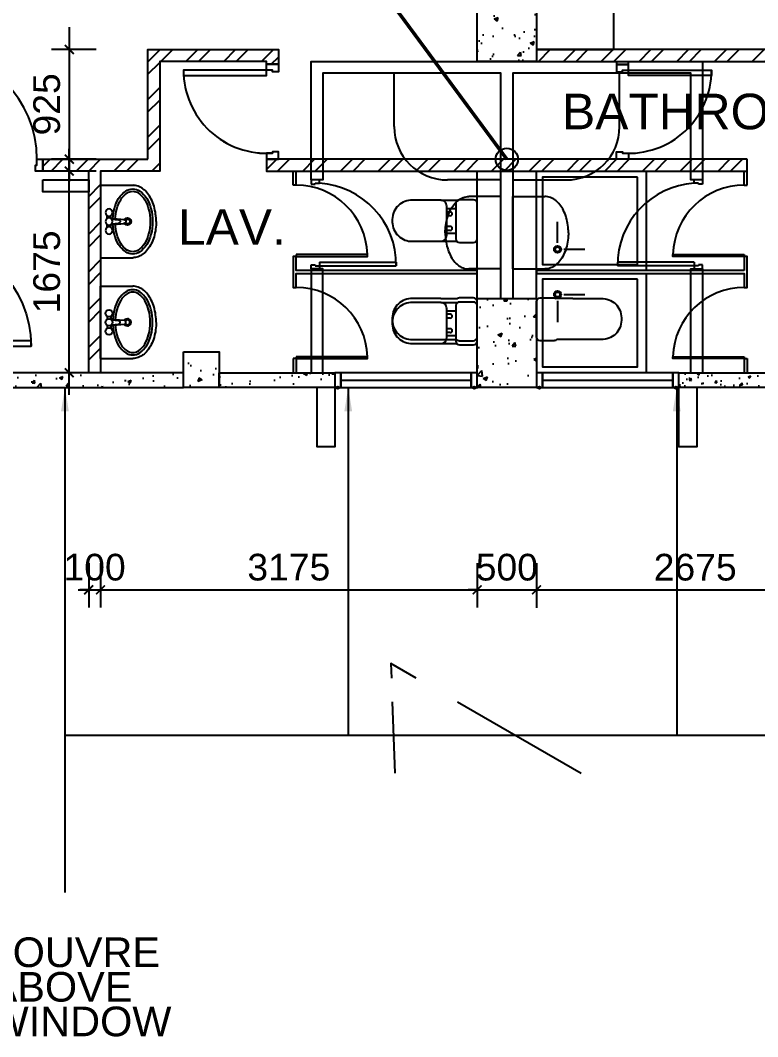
# Model space of a CAD drawing. Header units: millimetres. Extents: x 3291 to 72065, y 14527 to 43324.
# Drawn here: x 23900 to 30114, y 14527 to 23096 of the extents above; entities that cross this region are included whole.
import ezdxf

# ---------------------------------------------------------------- set-up
doc = ezdxf.new("R2010")
doc.units = ezdxf.units.MM
doc.header["$MEASUREMENT"] = 0
doc.layers.get('0').update_dxf_attribs({"color": 8})
doc.layers.get('Defpoints').update_dxf_attribs({"color": 8})
doc.layers.add('00-NONPLOT', color=8, linetype='Continuous', plot=False)
for name, color, linetype in [('ARC 08200_OS', 8, 'Continuous'), ('Architectural Features', 8, 'Continuous'), ('cloud', 8, 'Continuous'), ('Door', 8, 'Continuous'), ('DOOR2', 8, 'Continuous'), ('F.A.', 8, 'Continuous'), ('GBP Dim', 8, 'Continuous'), ('hatch', 8, 'Continuous'), ('LP-Sanitary', 8, 'Continuous'), ('SINK', 8, 'Continuous'), ('Text GBP 250', 8, 'Continuous'), ('WALL-NEW', 8, 'Continuous'), ('WALL-STRUCTURE', 8, 'Continuous'), ('WINDOW', 8, 'Continuous'), ('WINDOW-MULLION', 8, 'Continuous')]:
    doc.layers.add(name, color=color, linetype=linetype)
doc.styles.add('BH', font='arial.ttf')
doc.styles.add('ROMANS', font='ROMANS.shx', dxfattribs={"width": 0.65})
doc.dimstyles.new('1.100', dxfattribs={"dimtxt": 200, "dimasz": 100, "dimexe": 100, "dimexo": 100, "dimgap": 100, "dimtad": 3, "dimdec": 0, "dimrnd": 5, "dimdsep": 46, "dimtxsty": 'ROMANS', "dimblk1": 'OBLIQUE', "dimblk2": 'OBLIQUE', "dimsah": 1, "dimcen": -1, "dimclrd": 1, "dimclre": 1, "dimclrt": 1, "dimadec": 0, "dimazin": 0, "dimtfac": 1, "dimtdec": 0, "dimtix": 1, "dimtmove": 2, "dimatfit": 3, "dimfxl": 50, "dimtolj": 1, "dimarcsym": 0})
doc.dimstyles.new('200 GBP', dxfattribs={"dimscale": 1.5, "dimtxt": 150, "dimasz": 100, "dimexe": 125, "dimexo": 50, "dimgap": 50, "dimtad": 1, "dimdec": 0, "dimzin": 0, "dimdsep": 46, "dimtxsty": 'BH', "dimblk": 'ARCHTICK', "dimcen": 0.09, "dimdle": 125, "dimclrd": 9, "dimclre": 9, "dimclrt": 1, "dimadec": 0, "dimazin": 0, "dimtfac": 1, "dimtdec": 0, "dimtix": 1, "dimtmove": 2, "dimatfit": 3, "dimldrblk": 'ARCHTICK', "dimfxl": 1, "dimtolj": 1, "dimtzin": 0, "dimarcsym": 0})

# ---------------------------------------------------------------- blocks, each defined once
blk = doc.blocks.new('21321321')
at = {"layer": 'Door'}
for points in [[(32660.8, 23312.8), (32660.8, 23250.3), (32610.8, 23250.3), (32610.8, 23262.8), (32560.8, 23262.8), (32560.8, 23312.8), (32660.8, 23312.8)], [(32560.8, 22347.8), (31645.8, 22347.8), (31645.8, 22392.8), (32560.8, 22392.8), (32560.8, 22347.8)], [(32560.8, 22297.8), (32660.8, 22297.8), (32660.8, 22360.3), (32610.8, 22360.3), (32610.8, 22347.8), (32560.8, 22347.8), (32560.8, 22297.8)]]:
    blk.add_lwpolyline(points, dxfattribs=at)
blk.add_arc((32560.8, 22347.8), 915, 90.00002, 179.99769, dxfattribs=at)
blk = doc.blocks.new('_OBLIQUE')
at = {"color": 0, "linetype": 'ByBlock'}
blk.add_line((-0.5, -0.5), (0.5, 0.5), dxfattribs=at)
blk = doc.blocks.new('_ArchTick')
at = {"color": 0, "const_width": 0.2}
blk.add_lwpolyline([(0.5, 0.5), (-0.5, -0.5)], dxfattribs=at)
blk = doc.blocks.new('*D110')
at = {"layer": '00-NONPLOT', "color": 9, "lineweight": -2, "transparency": 16777216}
for p, q in [((28150, 23195), (28150, 23457.5)), ((32700.2, 23195), (32700.2, 23457.5)), ((27962.5, 23270), (32887.7, 23270))]:
    blk.add_line(p, q, dxfattribs=at)
at = {"layer": 'Defpoints', "color": 0, "transparency": 16777216}
for p in [(32700.2, 23270), (28150, 22750), (32700.2, 22750)]:
    blk.add_point(p, dxfattribs=at)
at = {"layer": '00-NONPLOT', "color": 9, "lineweight": -2, "transparency": 16777216, "xscale": 75, "yscale": 75, "zscale": 75, "rotation": 180}
blk.add_blockref('_ArchTick', (28150, 23270), dxfattribs=at)
at = {"layer": '00-NONPLOT', "color": 9, "lineweight": -2, "transparency": 16777216, "xscale": 75, "yscale": 75, "zscale": 75}
blk.add_blockref('_ArchTick', (32700.2, 23270), dxfattribs=at)
at = {"layer": '00-NONPLOT', "transparency": 16777216, "insert": (30425.1, 23459.9), "char_height": 225, "attachment_point": 5, "style": 'BH'}
blk.add_mtext('\\A1;4550', dxfattribs=at)
blk = doc.blocks.new('WINDOW MULLION2')
at = {"layer": '00-NONPLOT'}
blk.add_circle((25200.9, 19999.9), 10, dxfattribs=at)
at = {"layer": 'WINDOW-MULLION', "ltscale": 100}
blk.add_lwpolyline([(25225.9, 19999.9), (25225.9, 20124.9), (25175.9, 20124.9), (25175.9, 19999.9)], close=True, dxfattribs=at)
blk = doc.blocks.new('A$C5DB902B8')
at = {"layer": 'LP-Sanitary'}
for p, q in [((-1499.9, -1040.1), (-1228.7, -1040.1)), ((-1499.9, -1650.1), (-1499.9, -1040.1)), ((-1443.5, -1294.9), (-1443.5, -1319.1)), ((-1416.2, -1317.7), (-1302.2, -1328.1)), ((-1416.2, -1372.4), (-1302.2, -1362)), ((-1413.5, -1294.9), (-1413.5, -1319.1)), ((-1406.9, -1324.3), (-1347.7, -1329.7)), ((-1406.9, -1365.9), (-1347.7, -1360.5)), ((-1443.5, -1371.1), (-1443.5, -1395.3)), ((-1413.5, -1371.1), (-1413.5, -1395.3)), ((-1499.9, -1650.1), (-1228.7, -1650.1))]:
    blk.add_line(p, q, dxfattribs=at)
for centre in [(-1428.5, -1268.9), (-1428.5, -1345.1), (-1428.5, -1421.3)]:
    blk.add_circle(centre, 30, dxfattribs=at)
for centre, radius, start, end in [((-1173.7, -1256.3), 203.2, 124.21774, 148.65479), ((-1173.7, -1256.3), 183.2, 124.21774, 148.65479), ((-1228.8, -1175.3), 105.2, 90, 124.21774), ((-1228.8, -1175.3), 85.2, 90, 124.21774), ((-1228.8, -1175.3), 105.2, 55.78226, 90), ((-1228.8, -1175.3), 85.2, 55.78226, 90), ((-1283.9, -1256.3), 183.2, 31.34521, 55.78226), ((-1283.9, -1256.3), 203.2, 31.34521, 55.78226), ((-1085.7, -1309.9), 306.2, 148.65479, 165.84013), ((-1085.7, -1309.9), 286.2, 148.65479, 165.84013), ((-1371.9, -1309.9), 286.2, 14.15987, 31.34521), ((-1371.9, -1309.9), 306.2, 14.15987, 31.34521), ((-946.3, -1345.1), 450, 165.84013, 176.75641), ((-946.3, -1345.1), 430, 165.84013, 176.84819), ((-1511.3, -1345.1), 430, 0, 14.15987), ((-1511.3, -1345.1), 450, 0, 14.15987), ((-946.3, -1345.1), 450, 183.24359, 194.15987), ((-946.3, -1345.1), 430, 183.15181, 194.15987), ((-1349.2, -1345.1), 15.5, 275.21591, 84.78409), ((-1303.8, -1345.1), 17, 275.21591, 84.78409), ((-1272, -1345.1), 30, 211.81224, 148.18776), ((-1272, -1345.1), 20, 208.22744, 151.77256), ((-1511.3, -1345.1), 430, 345.84013, 0), ((-1511.3, -1345.1), 450, 345.84013, 0), ((-1085.7, -1380.2), 306.2, 194.15987, 211.34521), ((-1085.7, -1380.2), 286.2, 194.15987, 211.34521), ((-1371.9, -1380.2), 286.2, 328.65479, 345.84013), ((-1371.9, -1380.2), 306.2, 328.65479, 345.84013), ((-1173.7, -1433.8), 203.2, 211.34521, 235.78226), ((-1173.7, -1433.8), 183.2, 211.34521, 235.78226), ((-1283.9, -1433.8), 183.2, 304.21774, 328.65479), ((-1283.9, -1433.8), 203.2, 304.21774, 328.65479), ((-1228.8, -1514.9), 105.2, 235.78226, 270), ((-1228.8, -1514.9), 85.2, 235.78226, 270), ((-1228.8, -1514.9), 85.2, 270, 304.21774), ((-1228.8, -1514.9), 105.2, 270, 304.21774)]:
    blk.add_arc(centre, radius, start, end, dxfattribs=at)
for points in [[(-1031.3, -1344.3), (-1031.3, -1334.7), (-1031.6, -1325.1), (-1033.6, -1292.9), (-1036.6, -1270.4), (-1045.7, -1227), (-1051.9, -1206.1), (-1067.1, -1166.8), (-1076.2, -1148.4), (-1097.1, -1115.1), (-1109, -1100.1), (-1129.5, -1080.1), (-1137.3, -1073.5), (-1153.7, -1062), (-1162.3, -1057), (-1178.6, -1049.5), (-1186.2, -1046.8), (-1201.8, -1042.6), (-1209.7, -1041.2), (-1221.4, -1040.2), (-1225.2, -1040.1), (-1228.9, -1040.1)], [(-1031.3, -1345.9), (-1031.3, -1355.4), (-1031.6, -1365), (-1033.6, -1397.3), (-1036.6, -1419.7), (-1045.7, -1463.1), (-1051.9, -1484), (-1067.1, -1523.3), (-1076.2, -1541.7), (-1097.1, -1575.1), (-1109, -1590), (-1129.5, -1610.1), (-1137.3, -1616.6), (-1153.7, -1628.2), (-1162.3, -1633.1), (-1178.6, -1640.6), (-1186.2, -1643.4), (-1201.8, -1647.5), (-1209.7, -1648.9), (-1221.4, -1649.9), (-1225.2, -1650.1), (-1228.9, -1650.1)]]:
    blk.add_open_spline(points, degree=3, knots=[1.574198, 1.574198, 1.574198, 1.574198, 1.672263, 1.672263, 1.905507, 1.905507, 2.13875, 2.13875, 2.371993, 2.371993, 2.605236, 2.605236, 2.737581, 2.737581, 2.869927, 2.869927, 2.980347, 2.980347, 3.090768, 3.090768, 3.142863, 3.142863, 3.142863, 3.142863], dxfattribs=at)
blk = doc.blocks.new('*D192')
at = {"layer": 'Defpoints', "color": 0, "transparency": 16777216}
for p in [(24475.9, 19072.8), (24575.9, 19072.8), (24575.9, 18294.5)]:
    blk.add_point(p, dxfattribs=at)
at = {"layer": 'GBP Dim', "color": 9, "lineweight": -2, "transparency": 16777216}
for p, q in [((24475.9, 18519.5), (24475.9, 18144.5)), ((24575.9, 18519.5), (24575.9, 18144.5)), ((24475.9, 18294.5), (24400.9, 18294.5)), ((24475.9, 18294.5), (24575.9, 18294.5)), ((24575.9, 18294.5), (24650.9, 18294.5))]:
    blk.add_line(p, q, dxfattribs=at)
at = {"layer": 'GBP Dim', "color": 9, "lineweight": -2, "transparency": 16777216, "xscale": 75, "yscale": 75, "zscale": 75}
blk.add_blockref('_ArchTick', (24475.9, 18294.5), dxfattribs=at)
at = {"layer": 'GBP Dim', "color": 9, "lineweight": -2, "transparency": 16777216, "xscale": 75, "yscale": 75, "zscale": 75, "rotation": 180}
blk.add_blockref('_ArchTick', (24575.9, 18294.5), dxfattribs=at)
at = {"layer": 'GBP Dim', "transparency": 16777216, "insert": (24525.9, 18484.4), "char_height": 225, "attachment_point": 5, "style": 'BH'}
blk.add_mtext('\\A1;100', dxfattribs=at)
blk = doc.blocks.new('*D193')
at = {"layer": 'Defpoints', "color": 0, "transparency": 16777216}
for p in [(24575.1, 19072.8), (27750, 19072.8), (27750, 18294.4)]:
    blk.add_point(p, dxfattribs=at)
at = {"layer": 'GBP Dim', "color": 9, "lineweight": -2, "transparency": 16777216}
for p, q in [((24575.1, 18519.4), (24575.1, 18144.4)), ((27750, 18519.4), (27750, 18144.4)), ((24387.6, 18294.4), (27937.5, 18294.4))]:
    blk.add_line(p, q, dxfattribs=at)
at = {"layer": 'GBP Dim', "color": 9, "lineweight": -2, "transparency": 16777216, "xscale": 75, "yscale": 75, "zscale": 75, "rotation": 180}
blk.add_blockref('_ArchTick', (24575.1, 18294.4), dxfattribs=at)
at = {"layer": 'GBP Dim', "color": 9, "lineweight": -2, "transparency": 16777216, "xscale": 75, "yscale": 75, "zscale": 75}
blk.add_blockref('_ArchTick', (27750, 18294.4), dxfattribs=at)
at = {"layer": 'GBP Dim', "transparency": 16777216, "insert": (26162.5, 18484.3), "char_height": 225, "attachment_point": 5, "style": 'BH'}
blk.add_mtext('\\A1;3175', dxfattribs=at)
blk = doc.blocks.new('*D194')
at = {"layer": 'Defpoints', "color": 0, "transparency": 16777216}
for p in [(27750, 19072.8), (28250, 19072.8), (28250, 18294.3)]:
    blk.add_point(p, dxfattribs=at)
at = {"layer": 'GBP Dim', "color": 9, "lineweight": -2, "transparency": 16777216}
for p, q in [((27750, 18519.3), (27750, 18144.3)), ((28250, 18519.3), (28250, 18144.3)), ((27750, 18294.3), (27675, 18294.3)), ((27750, 18294.3), (28250, 18294.3)), ((28250, 18294.3), (28325, 18294.3))]:
    blk.add_line(p, q, dxfattribs=at)
at = {"layer": 'GBP Dim', "color": 9, "lineweight": -2, "transparency": 16777216, "xscale": 75, "yscale": 75, "zscale": 75}
blk.add_blockref('_ArchTick', (27750, 18294.3), dxfattribs=at)
at = {"layer": 'GBP Dim', "color": 9, "lineweight": -2, "transparency": 16777216, "xscale": 75, "yscale": 75, "zscale": 75, "rotation": 180}
blk.add_blockref('_ArchTick', (28250, 18294.3), dxfattribs=at)
at = {"layer": 'GBP Dim', "transparency": 16777216, "insert": (28000, 18484.2), "char_height": 225, "attachment_point": 5, "style": 'BH'}
blk.add_mtext('\\A1;500', dxfattribs=at)
blk = doc.blocks.new('*D195')
at = {"layer": 'Defpoints', "color": 0, "transparency": 16777216}
for p in [(28250, 19072.8), (30924.6, 19072.8), (30924.6, 18294.2)]:
    blk.add_point(p, dxfattribs=at)
at = {"layer": 'GBP Dim', "color": 9, "lineweight": -2, "transparency": 16777216}
for p, q in [((28250, 18519.2), (28250, 18144.2)), ((30924.6, 18519.2), (30924.6, 18144.2)), ((28062.5, 18294.2), (31112.1, 18294.2))]:
    blk.add_line(p, q, dxfattribs=at)
at = {"layer": 'GBP Dim', "color": 9, "lineweight": -2, "transparency": 16777216, "xscale": 75, "yscale": 75, "zscale": 75, "rotation": 180}
blk.add_blockref('_ArchTick', (28250, 18294.2), dxfattribs=at)
at = {"layer": 'GBP Dim', "color": 9, "lineweight": -2, "transparency": 16777216, "xscale": 75, "yscale": 75, "zscale": 75}
blk.add_blockref('_ArchTick', (30924.6, 18294.2), dxfattribs=at)
at = {"layer": 'GBP Dim', "transparency": 16777216, "insert": (29587.3, 18484), "char_height": 225, "attachment_point": 5, "style": 'BH'}
blk.add_mtext('\\A1;2675', dxfattribs=at)
blk = doc.blocks.new('*D199')
at = {"layer": 'Defpoints', "color": 0, "transparency": 16777216}
for p in [(24312.8, 21825), (24800.1, 21825), (24800.1, 20125)]:
    blk.add_point(p, dxfattribs=at)
at = {"layer": 'GBP Dim', "color": 9, "lineweight": -2, "transparency": 16777216}
for p, q in [((24312.8, 19937.5), (24312.8, 22012.5)), ((24537.8, 21825), (24162.8, 21825)), ((24537.8, 20125), (24162.8, 20125))]:
    blk.add_line(p, q, dxfattribs=at)
at = {"layer": 'GBP Dim', "color": 9, "lineweight": -2, "transparency": 16777216, "xscale": 75, "yscale": 75, "zscale": 75}
for p, rotation in [((24312.8, 21825), 90), ((24312.8, 20125), 270)]:
    blk.add_blockref('_ArchTick', p, dxfattribs=dict(at, rotation=rotation))
at = {"layer": 'GBP Dim', "transparency": 16777216, "insert": (24123, 20975), "char_height": 225, "attachment_point": 5, "rotation": 90, "style": 'BH'}
blk.add_mtext('\\A1;1675', dxfattribs=at)
blk = doc.blocks.new('*D200')
at = {"layer": 'Defpoints', "color": 0, "transparency": 16777216}
for p in [(24800.1, 22850.4), (24312.8, 21925), (24800.1, 21925)]:
    blk.add_point(p, dxfattribs=at)
at = {"layer": 'GBP Dim', "color": 9, "lineweight": -2, "transparency": 16777216}
for p, q in [((24312.8, 23037.9), (24312.8, 21737.5)), ((24537.8, 22850.4), (24162.8, 22850.4)), ((24537.8, 21925), (24162.8, 21925))]:
    blk.add_line(p, q, dxfattribs=at)
at = {"layer": 'GBP Dim', "color": 9, "lineweight": -2, "transparency": 16777216, "xscale": 75, "yscale": 75, "zscale": 75}
for p, rotation in [((24312.8, 22850.4), 90), ((24312.8, 21925), 270)]:
    blk.add_blockref('_ArchTick', p, dxfattribs=dict(at, rotation=rotation))
at = {"layer": 'GBP Dim', "transparency": 16777216, "insert": (24123, 22387.7), "char_height": 225, "attachment_point": 5, "rotation": 90, "style": 'BH'}
blk.add_mtext('\\A1;925', dxfattribs=at)

msp = doc.modelspace()

# ---------------------------------------------------------------- hatches: boundary and pattern name
at = {"layer": 'hatch'}
h = msp.add_hatch(dxfattribs=at)
h.set_pattern_fill('AR-CONC', color=256, scale=2, style=0)
h.set_pattern_definition([(50, (3040.7, 16720.17), (364.3693, -31.8782), [38.1, -419.1]), (355, (3040.7, 16720.17), (-70.4857, 382.1133), [30.48, -335.28]), (100.451, (3071.06, 16717.5), (293.885, 350.2334), [32.38, -356.18]), (46.1842, (3040.7, 16821.77), (542.158, -84.085), [57.15, -628.65]), (96.6356, (3085.9, 16814.76), (474.808, 494.851), [48.57, -534.27]), (351.184, (3040.7, 16821.77), (474.809, 494.85), [45.72, -502.92]), (21, (3091.5, 16796.37), (303.2298, -204.531), [38.1, -419.1]), (326, (3091.5, 16796.37), (123.604, 368.376), [30.48, -335.28]), (71.4514, (3116.77, 16779.32), (426.833, 163.8457), [32.38, -356.18]), (37.5, (3040.7, 16720.17), (6.1772, 169.1101), [0, -331.216, 0, -340.36, 0, -336.55]), (7.5, (3040.7, 16720.17), (133.6393, 200.3611), [0, -194.056, 0, -323.596, 0, -128.27]), (327.5, (2927.42, 16720.17), (271.1812, -11.4575), [0, -127, 0, -396.24, 0, -525.78]), (317.5, (2876.62, 16720.17), (296.2584, 50.853), [0, -165.1, 0, -263.144, 0, -373.38])])
h.paths.add_polyline_path([(27750, 22750.37295), (27750, 25800.18972), (28249.99784, 25800.07413), (28250.00216, 22750.06977)])
h = msp.add_hatch(dxfattribs=at)
h.set_pattern_fill('ANSI32', color=256, scale=600, style=0)
h.paths.add_polyline_path([(30025.0021, 21925), (25975.00003, 21925), (25975.00003, 21824.99997), (30025.0021, 21824.99997)])
h.paths.add_polyline_path([(31024.99973, 20125), (31025.00217, 22850.06986), (28250.00216, 22850.06977), (28250.00216, 22750.06977), (30925.00217, 22750.06986), (30925.00209, 20125)])
h.paths.add_polyline_path([(24975.00003, 21925), (24975.00003, 22850.37295), (26075.00003, 22850.37295), (26075.00003, 22725.18322), (25974.99892, 22725.18322), (25975.00003, 22750.37295), (25075.00003, 22750.37295), (25075.00004, 21825), (24575.86746, 21825), (24575.86746, 20125), (24475.86746, 20125), (24475.86746, 21825), (24090.00006, 21825), (24090.00006, 21925)])
h = msp.add_hatch(dxfattribs=at)
h.set_pattern_fill('AR-CONC', color=256, scale=2, style=0)
h.set_pattern_definition([(50, (27750, 19999.9), (364.37, -31.88), [38.1, -419.1]), (355, (27750, 19999.9), (-70.49, 382.11), [30.48, -335.28]), (100.45, (27780.36, 19997.24), (293.89, 350.23), [32.38, -356.18]), (46.184, (27750, 20101.5), (542.16, -84.08), [57.15, -628.65]), (96.636, (27795.2, 20094.5), (474.8, 494.85), [48.57, -534.27]), (351.184, (27750, 20101.5), (474.8, 494.85), [45.72, -502.92]), (21, (27800.8, 20076.1), (303.23, -204.53), [38.1, -419.1]), (326, (27800.8, 20076.1), (123.6, 368.38), [30.48, -335.28]), (71.45, (27826.07, 20059.06), (426.83, 163.85), [32.38, -356.18]), (37.5, (27750, 19999.9), (6.177, 169.11), [0, -331.216, 0, -340.36, 0, -336.55]), (7.5, (27750, 19999.9), (133.64, 200.36), [0, -194.056, 0, -323.596, 0, -128.27]), (327.5, (27636.72, 19999.9), (271.181, -11.457), [0, -127, 0, -396.24, 0, -525.78]), (317.5, (27585.92, 19999.9), (296.26, 50.853), [0, -165.1, 0, -263.144, 0, -373.38])])
h.paths.add_polyline_path([(27750, 20749.90126), (28250, 20749.90126), (28250, 20000), (27750, 20000)])
h = msp.add_hatch(dxfattribs=at)
h.set_pattern_fill('AR-CONC', color=256, scale=2, style=0)
h.set_pattern_definition([(50, (27750, 19999.9), (364.37, -31.88), [38.1, -419.1]), (355, (27750, 19999.9), (-70.49, 382.11), [30.48, -335.28]), (100.45, (27780.37, 19997.24), (293.89, 350.23), [32.38, -356.18]), (46.184, (27750, 20101.5), (542.16, -84.08), [57.15, -628.65]), (96.636, (27795.2, 20094.5), (474.8, 494.85), [48.57, -534.27]), (351.184, (27750, 20101.5), (474.8, 494.85), [45.72, -502.92]), (21, (27800.8, 20076.1), (303.23, -204.53), [38.1, -419.1]), (326, (27800.8, 20076.1), (123.6, 368.38), [30.48, -335.28]), (71.45, (27826.07, 20059.06), (426.83, 163.85), [32.38, -356.18]), (37.5, (27750, 19999.9), (6.177, 169.11), [0, -331.216, 0, -340.36, 0, -336.55]), (7.5, (27750, 19999.9), (133.64, 200.36), [0, -194.056, 0, -323.596, 0, -128.27]), (327.5, (27636.72, 19999.9), (271.181, -11.457), [0, -127, 0, -396.24, 0, -525.78]), (317.5, (27585.92, 19999.9), (296.26, 50.853), [0, -165.1, 0, -263.144, 0, -373.38])])
h.paths.add_polyline_path([(27750.00108, 20749.90126), (28250.00108, 20749.90126), (28250.00108, 20000), (27750.00108, 20000)])
h = msp.add_hatch(dxfattribs=at)
h.set_pattern_fill('AR-CONC', color=256, scale=2, style=0)
h.set_pattern_definition([(230, (64000, 42949.9), (-364.3693, 31.8782), [38.1, -419.1]), (175, (64000, 42949.9), (70.4857, -382.1133), [30.48, -335.28]), (280.451, (63969.64, 42952.56), (-293.885, -350.2334), [32.38, -356.18]), (226.1842, (64000, 42848.3), (-542.158, 84.0847), [57.15, -628.65]), (276.6356, (63954.8, 42855.3), (-474.8085, -494.851), [48.57, -534.27]), (171.184, (64000, 42848.3), (-474.809, -494.85), [45.72, -502.92]), (201, (63949.2, 42873.7), (-303.2298, 204.531), [38.1, -419.1]), (146, (63949.2, 42873.7), (-123.604, -368.376), [30.48, -335.28]), (251.4514, (63923.93, 42890.75), (-426.833, -163.8457), [32.38, -356.18]), (217.5, (64000, 42949.9), (-6.1772, -169.11008), [0, -331.216, 0, -340.36, 0, -336.55]), (187.5, (64000, 42949.9), (-133.6393, -200.36115), [0, -194.056, 0, -323.596, 0, -128.27]), (147.5, (64113.28, 42949.9), (-271.1812, 11.4575), [0, -127, 0, -396.24, 0, -525.78]), (137.5, (64164.08, 42949.9), (-296.2584, -50.853), [0, -165.1, 0, -263.144, 0, -373.38])])
h.paths.add_polyline_path([(25275, 20299.90126), (25575, 20299.90126), (25575, 20000), (25275, 19999.90126)])
h = msp.add_hatch(dxfattribs=at)
h.set_pattern_fill('AR-CONC', color=256, scale=40, style=0)
h.set_pattern_definition([(50, (14159.3, 7579.93), (286.904, -25.101), [30, -330]), (355, (14159.3, 7579.93), (-55.5005, 300.877), [24, -264]), (100.4514, (14183.2, 7577.84), (231.4038, 275.776), [25.496, -280.457]), (46.1842, (14159.3, 7659.93), (426.8964, -66.2076), [45, -495]), (96.6356, (14194.87, 7654.4), (373.865, 389.647), [38.244, -420.685]), (351.1842, (14159.3, 7659.93), (373.865, 389.647), [36, -396]), (21, (14199.3, 7639.93), (238.7628, -161.0476), [30, -330]), (326, (14199.3, 7639.93), (97.326, 290.06), [24, -264]), (71.4514, (14219.2, 7626.5), (336.089, 129.012), [25.496, -280.457]), (37.5, (14159.3, 7579.93), (4.86394, 133.15754), [0, -260.8, 0, -268, 0, -265]), (7.5, (14159.3, 7579.93), (105.2278, 157.7647), [0, -152.8, 0, -254.8, 0, -101]), (327.5, (14070.1, 7579.93), (213.529, -9.02195), [0, -100, 0, -312, 0, -414]), (317.5, (14030.1, 7579.93), (233.2745, 40.042), [0, -130, 0, -207.2, 0, -294])])
h.paths.add_polyline_path([(24475, 20125), (23275, 20125), (23275, 20000), (24475, 20000)])
h.paths.add_polyline_path([(24475, 20125), (25275, 20125), (25275, 20000), (24475, 20000)])
h.paths.add_polyline_path([(25575, 20125), (26550, 20125.04936), (26550, 19999.95063), (25575, 20000)])
h = msp.add_hatch(dxfattribs=at)
h.set_pattern_fill('AR-CONC', color=256, scale=30, style=0)
h.set_pattern_definition([(50, (0, 0), (215.17805, -18.82564), [22.5, -247.5]), (355, (0, 0), (-41.6254, 225.6576), [18, -198]), (100.4514, (17.93, -1.57), (173.5528, 206.8319), [19.122, -210.3426]), (46.1842, (0, 60), (320.1723, -49.6557), [33.75, -371.25]), (96.6356, (26.68, 55.86), (280.3988, 292.2354), [28.683, -315.514]), (351.1842, (0, 60), (280.3986, 292.2356), [27, -297]), (21, (30, 45), (179.0721, -120.7857), [22.5, -247.5]), (326, (30, 45), (72.9946, 217.545), [18, -198]), (71.4514, (44.92, 34.93), (252.0668, 96.7591), [19.122, -210.3426]), (37.5, (0, 0), (3.64796, 99.86816), [0, -195.6, 0, -201, 0, -198.75]), (7.5, (0, 0), (78.92086, 118.3235), [0, -114.6, 0, -191.1, 0, -75.75]), (327.5, (-66.9, 0), (160.14673, -6.76646), [0, -75, 0, -234, 0, -310.5]), (317.5, (-96.9, 0), (174.95585, 30.0315), [0, -97.5, 0, -155.4, 0, -220.5])])
h.paths.add_polyline_path([(33399.94601, 20125), (33099.94601, 20125), (33099.94601, 20000), (33399.94601, 20000)])
h.paths.add_polyline_path([(29450, 20125), (31174.99973, 20125.04936), (31174.99973, 19999.95063), (29450, 20000)])

# ---------------------------------------------------------------- linework, layer by layer
at = {"ltscale": 150}
for p, q in [((29175.00114, 21825.0001), (29175.00102, 20987.51089)), ((29175.00114, 20962.51089), (29175.00102, 20125.02169))]:
    msp.add_line(p, q, dxfattribs=at)
at = {"layer": '00-NONPLOT'}
for points in [[(27236.91453, 17549.95715), (27023.28358, 17673.06575), (27027.64682, 17549.95715)], [(27034.73526, 17349.95715), (27056.00057, 16749.95715)], [(27583.97548, 17349.95715), (28625.15835, 16749.95715)]]:
    msp.add_lwpolyline(points, dxfattribs=at)
at = {"layer": 'ARC 08200_OS', "ltscale": 25, "const_width": 30}
msp.add_lwpolyline([(28000.00106, 21925), (24182.50006, 27099.97639), (15200.01337, 29850.05059)], dxfattribs=at)
at = {"layer": 'ARC 08200_OS', "ltscale": 25}
msp.add_circle((28000.00106, 21925), 93.68196, dxfattribs=at)
at = {"layer": 'Architectural Features', "elevation": 0.00614}
msp.add_lwpolyline([(26550.00108, 19999.97409), (26550.00108, 19499.97409), (26400.43184, 19499.97409), (26400.43184, 19999.95063)], dxfattribs=at)
at = {"layer": 'Architectural Features'}
msp.add_lwpolyline([(29600.00108, 20000.04192), (29600.00108, 19500), (29450.00108, 19500), (29450.00108, 20000)], dxfattribs=at)
at = {"layer": 'cloud'}
msp.add_arc((25974.99962, 22675.18322), 700.18323, 180, 274.095005245, dxfattribs=at)
at = {"layer": 'Door'}
for points in [[(25975.00003, 22725.18323), (26075.00003, 22725.18322), (26075.00003, 22662.68322), (26025.00003, 22662.68322), (26025.00003, 22675.18322), (25975.00003, 22675.18322), (25975.00003, 22725.18323)], [(29025.00217, 22725.06987), (28925.00217, 22725.06986), (28925.00217, 22662.56986), (28975.00217, 22662.56986), (28975.00217, 22675.06986), (29025.00217, 22675.06986), (29025.00217, 22725.06987)], [(25975.00003, 22675.18322), (25274.81639, 22675.18322), (25274.81639, 22630.18321), (25975.00003, 22630.18322), (25974.99962, 22675.18322)], [(29025.00217, 22675.06986), (29725.00258, 22675.06986), (29725.00258, 22630.06985), (29025.00217, 22630.06986), (29025.00258, 22675.06986)], [(26075.00005, 21925), (26075.00005, 21987.5), (26025.00005, 21987.5), (26025.00005, 21975), (25975.00005, 21974.99999), (25975.00005, 21924.99999), (26075.00003, 21925)], [(28925.00215, 21925.06987), (28925.00215, 21987.56987), (28975.00215, 21987.56986), (28975.00215, 21975.06986), (29025.00215, 21975.06986), (29025.00215, 21925.06986), (28925.00217, 21925.06987)]]:
    msp.add_lwpolyline(points, dxfattribs=at)
for centre, start, end in [((25974.81639, 22675.18322), 180, 274.096079036), ((29025.00258, 22675.06986), 265.903920964, 0)]:
    msp.add_arc(centre, 700, start, end, dxfattribs=at)
at = {"layer": 'F.A.', "ltscale": 750}
for p, q in [((27050.17881, 22200.02257), (27050.17881, 22650.19108)), ((28949.82335, 22200.02257), (28949.82335, 22650.19108)), ((26350.05507, 21750), (26350.05507, 21715)), ((26350.05507, 21715), (26385.05507, 21715)), ((26385.05507, 21715), (26385.05507, 21723.75)), ((26385.05507, 21723.75), (26420.05507, 21723.75)), ((26420.05507, 21723.75), (26420.05507, 21750)), ((27950.17881, 21750.02257), (27500.17881, 21750.02257)), ((28049.82335, 21750.02257), (28499.82335, 21750.02257)), ((29579.94709, 21723.75), (29579.94709, 21750)), ((29614.94709, 21723.75), (29579.94709, 21723.75)), ((29614.94709, 21715), (29614.94709, 21723.75)), ((29649.94709, 21715), (29614.94709, 21715)), ((29649.94709, 21750), (29649.94709, 21715)), ((27949.99892, 21609.99865), (27678.70863, 21609.99865)), ((27949.99892, 21000), (27949.99892, 21609.99865)), ((28050.00324, 21609.99865), (28050.00324, 21000)), ((28050.00324, 21609.99865), (28321.29353, 21609.99865)), ((28050.00324, 21000), (28050.00324, 21609.99865)), ((26350.05507, 21000), (26350.05507, 21035)), ((26350.05507, 21035), (26385.05507, 21035)), ((26420.05507, 21000), (26350.05507, 21000)), ((26385.05507, 21035), (26385.05507, 21026.25)), ((26385.05507, 21026.25), (26420.05507, 21026.25)), ((26420.05507, 21057.05), (27067.55507, 21057.05)), ((26420.05507, 21057.05), (26420.05507, 21026.25)), ((26420.05507, 21026.25), (27067.55507, 21026.25)), ((26420.05507, 21026.25), (26420.05507, 21000)), ((27067.55507, 21057.05), (27067.55507, 21026.25)), ((27949.99892, 21000), (27678.70863, 21000)), ((28050.00324, 21000), (28321.29353, 21000)), ((29579.94709, 21057.05), (28932.44709, 21057.05)), ((28932.44709, 21057.05), (28932.44709, 21026.25)), ((29579.94709, 21026.25), (28932.44709, 21026.25)), ((29579.94709, 21057.05), (29579.94709, 21026.25)), ((29579.94709, 21026.25), (29579.94709, 21000)), ((29614.94709, 21026.25), (29579.94709, 21026.25)), ((29579.94709, 21000), (29649.94709, 21000)), ((29614.94709, 21035), (29614.94709, 21026.25)), ((29649.94709, 21035), (29614.94709, 21035)), ((29649.94709, 21000), (29649.94709, 21035)), ((27443.50991, 20750.58785), (27584.81838, 20750.58785)), ((28556.49226, 20750.58785), (28415.18378, 20750.58785)), ((27443.50991, 20405.0525), (27578.40165, 20405.0525)), ((28556.49226, 20405.0525), (28421.60051, 20405.0525))]:
    msp.add_line(p, q, dxfattribs=at)
for points in [[(27950.00108, 20749.90126), (27950.05507, 22650.06977), (26450.05507, 22650.06977), (26450.05507, 21750.06977), (26350.05507, 21750.06977), (26350.05507, 22750.06977), (29649.94709, 22750.06977), (29649.94709, 21750.06977), (29549.94709, 21750.06977), (29549.94709, 22650.06977), (28049.94709, 22650.06977), (28050.00108, 20749.90126)], [(26450.05508, 20125.01827), (26450.05508, 21000.01827), (26350.05508, 21000.01827), (26350.05508, 20125.01827)], [(29549.94709, 20125.01827), (29549.94709, 21000.01827), (29649.94709, 21000.01827), (29649.94709, 20125.01827)]]:
    msp.add_lwpolyline(points, dxfattribs=at)
msp.add_lwpolyline([(24090.00006, 21750.06977), (24475.86746, 21750.06977), (24475.86746, 21650.06977), (24090.00006, 21650.06977)], close=True, dxfattribs=at)
for points in [[(27443.50991, 20750.58785), (27204.94641, 20750.58785, 0.4246948355), (27034.94641, 20589.08785), (27034.94641, 20567.3525, 0.4236979161), (27204.94641, 20405.0525), (27443.50991, 20405.0525)], [(27578.40165, 20405.0525, 0.2124908485), (27600.69095, 20395.13203), (27720.00108, 20395.13203, 0.4142135624), (27750.00108, 20425.13203), (27750.00108, 20725.1308, 0.4142135624), (27720.00108, 20755.1308), (27600.69095, 20755.1308, 0.1402903133), (27584.81838, 20750.58785)], [(28421.60051, 20405.0525, -0.2124908485), (28399.31121, 20395.13203), (28280.00108, 20395.13203, -0.4142135624), (28250.00108, 20425.13203), (28250.00108, 20725.1308, -0.4142135624), (28280.00108, 20755.1308), (28399.31121, 20755.1308, -0.1402903133), (28415.18378, 20750.58785)], [(28556.49226, 20750.58785), (28795.05575, 20750.58785, -0.4246948355), (28965.05575, 20589.08785), (28965.05575, 20567.3525, -0.4236979161), (28795.05575, 20405.0525), (28556.49226, 20405.0525)]]:
    msp.add_lwpolyline(points, format="xyb", dxfattribs=at)
for centre, radius, start, end in [((27500.17881, 22200.02257), 450, 180, 270), ((28499.82335, 22200.02257), 450, 270, 0), ((26375.76598, 21033.34364), 691.82546, 359.412506575, 86.329544885), ((29624.23618, 21033.34364), 691.82546, 93.670455115, 180.587493425)]:
    msp.add_arc(centre, radius, start, end, dxfattribs=at)
for points in [[(27481.35223, 21305.78885), (27481.36184, 21315.3761), (27481.6577, 21324.96224), (27483.6254, 21357.20739), (27486.63133, 21379.67006), (27495.78352, 21423.05273), (27501.92836, 21443.97143), (27517.17241, 21483.27503), (27526.26973, 21501.66092), (27547.20134, 21534.9996), (27559.03734, 21549.9581), (27579.55938, 21570.00899), (27587.39362, 21576.56945), (27603.80323, 21588.1011), (27612.38021, 21593.0717), (27628.67227, 21600.53527), (27636.29435, 21603.30126), (27651.82674, 21607.4623), (27659.73652, 21608.85614), (27671.45177, 21609.84595), (27675.21798, 21610.00256), (27678.98409, 21609.99865)], [(28518.64994, 21305.78885), (28518.64032, 21315.3761), (28518.34446, 21324.96224), (28516.37676, 21357.20739), (28513.37083, 21379.67006), (28504.21865, 21423.05273), (28498.0738, 21443.97143), (28482.82976, 21483.27503), (28473.73243, 21501.66092), (28452.80082, 21534.9996), (28440.96482, 21549.9581), (28420.44279, 21570.00899), (28412.60854, 21576.56945), (28396.19893, 21588.1011), (28387.62195, 21593.0717), (28371.32989, 21600.53527), (28363.70781, 21603.30126), (28348.17543, 21607.4623), (28340.26565, 21608.85614), (28328.55039, 21609.84595), (28324.78418, 21610.00256), (28321.01807, 21609.99865)], [(27481.35223, 21304.2098), (27481.36184, 21294.62255), (27481.6577, 21285.03641), (27483.6254, 21252.79126), (27486.63133, 21230.32858), (27495.78352, 21186.94592), (27501.92836, 21166.02722), (27517.17241, 21126.72361), (27526.26973, 21108.33773), (27547.20134, 21074.99905), (27559.03734, 21060.04055), (27579.55938, 21039.98966), (27587.39362, 21033.4292), (27603.80323, 21021.89755), (27612.38021, 21016.92695), (27628.67227, 21009.46338), (27636.29435, 21006.69739), (27651.82674, 21002.53635), (27659.73652, 21001.14251), (27671.45177, 21000.1527), (27675.21798, 20999.99609), (27678.98409, 21000)], [(28518.64994, 21304.2098), (28518.64032, 21294.62255), (28518.34446, 21285.03641), (28516.37676, 21252.79126), (28513.37083, 21230.32858), (28504.21865, 21186.94592), (28498.0738, 21166.02722), (28482.82976, 21126.72361), (28473.73243, 21108.33773), (28452.80082, 21074.99905), (28440.96482, 21060.04055), (28420.44279, 21039.98966), (28412.60854, 21033.4292), (28396.19893, 21021.89755), (28387.62195, 21016.92695), (28371.32989, 21009.46338), (28363.70781, 21006.69739), (28348.17543, 21002.53635), (28340.26565, 21001.14251), (28328.55039, 21000.1527), (28324.78418, 20999.99609), (28321.01807, 21000)]]:
    msp.add_open_spline(points, degree=3, knots=[1.5741976577, 1.5741976577, 1.5741976577, 1.5741976577, 1.6722634634, 1.6722634634, 1.9055065098, 1.9055065098, 2.1387495563, 2.1387495563, 2.3719926027, 2.3719926027, 2.6052356492, 2.6052356492, 2.7375814147, 2.7375814147, 2.8699271802, 2.8699271802, 2.9803474444, 2.9803474444, 3.0907677087, 3.0907677087, 3.1428627435, 3.1428627435, 3.1428627435, 3.1428627435], dxfattribs=at)
at = {"layer": 'LP-Sanitary'}
for p, q in [((26200.00154, 21706.25537), (26200.01394, 21824.99997)), ((26225.00154, 21706.25537), (26225.01394, 21824.99997)), ((30000.0145, 21706.25537), (30000.0021, 21824.99997)), ((30025.0145, 21706.25537), (30025.0021, 21824.99997)), ((26225.00128, 21706.25537), (26200.00128, 21706.25537)), ((30000.01475, 21706.25537), (30025.01475, 21706.25537)), ((27443.50882, 21579.03383), (27584.8173, 21579.03383)), ((27523.08225, 21481.51674), (27493.50882, 21481.51674)), ((27523.08225, 21448.24447), (27493.50882, 21448.24447)), ((27523.08225, 21358.62381), (27493.50882, 21358.62381)), ((28427.71238, 21220.16142), (28427.71238, 21397.77915)), ((27523.08225, 21325.35154), (27493.50882, 21325.35154)), ((27443.50882, 21233.49848), (27578.40057, 21233.49848)), ((28480.07215, 21165.49478), (28657.68988, 21165.49478)), ((28480.07215, 20784.52676), (28657.68988, 20784.52676)), ((27443.50882, 20716.52306), (27584.8173, 20716.52306)), ((28427.71238, 20729.86012), (28427.71238, 20552.24239)), ((27523.08225, 20619.00596), (27493.50882, 20619.00596)), ((27523.08225, 20585.73369), (27493.50882, 20585.73369)), ((27523.08225, 20496.11304), (27493.50882, 20496.11304)), ((27523.08225, 20462.84077), (27493.50882, 20462.84077)), ((27443.50882, 20370.98771), (27578.40057, 20370.98771)), ((26225.00128, 20243.76617), (26200.00128, 20243.76617)), ((26200.00154, 20243.76617), (26200.01394, 20125.02156)), ((26225.00154, 20243.76617), (26225.01394, 20125.02156)), ((30000.0145, 20243.7446), (30000.0021, 20125)), ((30000.01475, 20243.7446), (30025.01475, 20243.7446)), ((30025.0145, 20243.7446), (30025.0021, 20125))]:
    msp.add_line(p, q, dxfattribs=at)
for points in [[(29100.00108, 21775.02154), (28300.00108, 21775.02154), (28300.00108, 21037.51077), (29100.00108, 21037.51077)], [(26225.00128, 21122.92204), (26225.00128, 21106.25537), (26825.00128, 21106.25537), (26825.00128, 21122.92204)], [(30000.01424, 21122.92204), (30000.01424, 21106.25537), (29400.01424, 21106.25537), (29400.01424, 21122.92204)], [(29100.00108, 20912.51077), (28300.00108, 20912.51077), (28300.00108, 20175), (29100.00108, 20175)], [(26225.00128, 20260.43283), (26225.00128, 20243.76617), (26825.00128, 20243.76617), (26825.00128, 20260.43283)], [(30000.0145, 20260.41127), (30000.0145, 20243.7446), (29400.0145, 20243.7446), (29400.0145, 20260.41127)]]:
    msp.add_lwpolyline(points, close=True, dxfattribs=at)
for points in [[(27443.50882, 21579.03383), (27204.94533, 21579.03383, 0.4246948355), (27034.94533, 21417.53383), (27034.94533, 21395.79848, 0.4236979161), (27204.94533, 21233.49848), (27443.50882, 21233.49848, 0.4142135624), (27493.50882, 21283.49848), (27493.50882, 21529.03383, 0.4142135624)], [(27720, 21583.57678), (27600.68987, 21583.57678, 0.4142135624), (27570.68987, 21553.57678), (27570.68987, 21253.57801, 0.4142135624), (27600.68987, 21223.57801), (27720, 21223.57801, 0.4142135624), (27750, 21253.57801), (27750, 21553.57678, 0.4142135624)], [(27443.50882, 20716.52306), (27204.94533, 20716.52306, 0.4246948355), (27034.94533, 20555.02306), (27034.94533, 20533.28771, 0.4236979161), (27204.94533, 20370.98771), (27443.50882, 20370.98771, 0.4142135624), (27493.50882, 20420.98771), (27493.50882, 20666.52306, 0.4142135624)], [(27720, 20721.066), (27600.68987, 20721.066, 0.4142135624), (27570.68987, 20691.066), (27570.68987, 20391.06723, 0.4142135624), (27600.68987, 20361.06723), (27720, 20361.06723, 0.4142135624), (27750, 20391.06723), (27750, 20691.066, 0.4142135624)]]:
    msp.add_lwpolyline(points, format="xyb", close=True, dxfattribs=at)
for points in [[(27570.68987, 21506.46687), (27493.50882, 21506.46687)], [(27493.50882, 21301.66745), (27570.68987, 21301.66745)], [(27750.00108, 20987.51077), (26225.00102, 20987.51077), (26225.00128, 21106.25537), (26200.00154, 21106.25537), (26200.00128, 20843.76617), (26225.00102, 20843.76617), (26225.00102, 20962.51077), (27750.00108, 20962.51077), (27750.00108, 20987.51077)], [(30000.0021, 20987.51077), (28250, 20987.51077), (28250, 20962.51077), (30000.0021, 20962.51077), (30000.0145, 20843.76617), (30025.01475, 20843.76617), (30024.98709, 21106.25537), (30000.01475, 21106.25537), (30000.0021, 20987.51077)], [(27570.68987, 20643.9561), (27493.50882, 20643.9561)], [(27493.50882, 20439.15668), (27570.68987, 20439.15668)]]:
    msp.add_lwpolyline(points, dxfattribs=at)
for centre, radius in [((28427.71238, 21165.49478), 30), ((28427.71238, 21165.49478), 20), ((28427.71238, 20784.52676), 30), ((28427.71238, 20784.52676), 20)]:
    msp.add_circle(centre, radius, dxfattribs=at)
for centre, radius, start, end in [((26224.84038, 21105.85178), 600.40361, 1.629213025, 89.984670471), ((30000.17513, 21105.85178), 600.40361, 90.015329529, 178.370786975), ((27523.08225, 21464.8806), 16.63614, 270, 90), ((27523.08225, 21341.98768), 16.63614, 270, 90), ((26224.84038, 20243.36258), 600.40361, 1.629213025, 89.984670471), ((30000.17539, 20243.34101), 600.40361, 90.015329529, 178.370786975), ((27523.08225, 20602.36983), 16.63614, 270, 90), ((27523.08225, 20479.4769), 16.63614, 270, 90)]:
    msp.add_arc(centre, radius, start, end, dxfattribs=at)
at = {"layer": 'SINK'}
for p in [(28900.00113, 25800.07413), (28250.00114, 22850.06979)]:
    msp.add_line(p, (28900.00114, 22850.06979), dxfattribs=at)
at = {"layer": 'WALL-NEW'}
for p, q in [((27950.00108, 22750.06977), (27950.00108, 22750.24575)), ((28050.00108, 22750.06977), (28050.00108, 22750.24575)), ((27750.00108, 20749.90126), (27750.00108, 21824.99997)), ((28250, 20749.90126), (28250, 21824.99997))]:
    msp.add_line(p, q, dxfattribs=at)
for points in [[(24975.00003, 21925), (24975.00003, 22850.37295), (26075.00003, 22850.37295), (26075.00003, 22725.18322), (25974.99892, 22725.18322), (25975.00003, 22750.37295), (25075.00003, 22750.37295), (25075.00004, 21825), (24575.86746, 21825), (24575.86746, 20125), (24475.86746, 20125), (24475.86746, 21825), (24090.00006, 21825), (24090.00006, 21925), (24975.00003, 21925)], [(29025.00217, 22750.0698), (30925.00217, 22750.06986), (30925.00209, 20125), (31024.99973, 20125), (31025.00217, 22850.06986), (28250.00216, 22850.06977), (28250.00216, 22750.06977), (28925.00217, 22750.0698), (28925.00217, 22725.06986), (29025.00217, 22725.06987), (29025.00217, 22750.0698)], [(30025.0021, 21925), (25975.00003, 21925), (25975.00003, 21824.99997), (30025.0021, 21824.99997), (30025.0021, 21925)], [(25275, 20125), (23275, 20125), (23275, 20000), (25275, 20000), (25275, 20125)], [(25575, 20125), (26550, 20125.04936), (26550, 19999.95063), (25575, 20000), (25575, 20125)], [(29450, 20125), (31174.99973, 20125.04936), (31174.99973, 19999.95063), (29450, 20000), (29450, 20125)]]:
    msp.add_lwpolyline(points, dxfattribs=at)
at = {"layer": 'WALL-STRUCTURE'}
msp.add_lwpolyline([(27750, 22750.37295), (27750, 25800.18972), (28249.99784, 25800.07413), (28250.00216, 22750.06977), (27750, 22750.37295)], dxfattribs=at)
for points in [[(27750, 20749.90126), (28250, 20749.90126), (28250, 20000), (27750, 20000)], [(27750.00108, 20749.90126), (28250.00108, 20749.90126), (28250.00108, 20000), (27750.00108, 20000)], [(25275, 20300), (25575, 20300), (25575, 20000), (25275, 20000)]]:
    msp.add_lwpolyline(points, close=True, dxfattribs=at)
at = {"layer": 'WINDOW'}
for points in [[(26600, 20000.04692), (27700, 20000), (27700, 20125), (26600, 20125)], [(28300, 20000.04692), (29400, 20000), (29400, 20125), (28300, 20125)]]:
    msp.add_lwpolyline(points, close=True, dxfattribs=at)
for points in [[(26600, 20062.5), (27700, 20062.5)], [(28300, 20062.5), (29400, 20062.5)]]:
    msp.add_lwpolyline(points, dxfattribs=at)

# ---------------------------------------------------------------- block references
at = {"layer": 'Door', "xscale": -1}
msp.add_blockref('21321321', (55635.78117, -1997.85656), dxfattribs=at)
at = {"layer": 'DOOR2', "rotation": 270}
msp.add_blockref('21321321', (777.24224, 54485.78117), dxfattribs=at)
at = {"layer": 'LP-Sanitary', "xscale": -1, "rotation": 180}
msp.add_blockref('A$C5DB902B8', (26075.81131, 20054.92955), dxfattribs=at)
at = {"layer": 'LP-Sanitary'}
msp.add_blockref('A$C5DB902B8', (26075.81131, 21895.09199), dxfattribs=at)
at = {"layer": 'WINDOW-MULLION'}
for p in [(1374.13608, 0.09384), (2524.13608, 0.09384), (3074.13608, 0.09384), (4224.13608, 0.09384)]:
    msp.add_blockref('WINDOW MULLION2', p, dxfattribs=at)

# ---------------------------------------------------------------- texts
at = {"layer": '00-NONPLOT', "insert": (23641.1924, 15364.24999), "char_height": 250, "width": 2111.4674593, "attachment_point": 1, "rotation": 359.999999996, "line_spacing_factor": 0.7, "style": 'BH'}
msp.add_mtext('LOUVRE ABOVE WINDOW', dxfattribs=at)
at = {"layer": 'Text GBP 250', "char_height": 300, "width": 2087.6952208, "attachment_point": 2, "style": 'BH'}
for s, insert in [('BATHROOM', (29676.05044, 22477.61887)), (' \\PLAV.', (25683.5, 22003.5))]:
    msp.add_mtext(s, dxfattribs=dict(at, insert=insert))

# ---------------------------------------------------------------- dimensions: what is measured, and where the dimension line sits
at = {"layer": '00-NONPLOT'}
dim = msp.add_linear_dim(base=(32700.2339, 23269.97231), p1=(28149.9997, 22750), p2=(32700.2339, 22750.00276), dimstyle='200 GBP', override={"dimasz": 50, "dimclrt": 256, "dimfxl": 50, "dimfxlon": 1}, dxfattribs=at)
dim.commit()
dim.dimension.update_dxf_attribs({"geometry": '*D110', "text_midpoint": (30425.1168, 23459.85123)})
at = {"layer": 'GBP Dim'}
dim = msp.add_linear_dim(base=(24312.84098, 21925), p1=(24800.05292, 22850.37295), p2=(24800.05292, 21925), angle=270, dimstyle='200 GBP', override={"dimasz": 50, "dimexe": 100, "dimclrt": 256, "dimfxl": 150, "dimfxlon": 1}, dxfattribs=at)
dim.commit()
dim.dimension.update_dxf_attribs({"geometry": '*D200', "text_midpoint": (24122.96206, 22387.68647)})
dim = msp.add_linear_dim(base=(24312.84098, 21825), p1=(24800.05292, 20125.01827), p2=(24800.05292, 21825), angle=90, text='1675', dimstyle='200 GBP', override={"dimasz": 50, "dimexe": 100, "dimclrt": 256, "dimfxl": 150, "dimfxlon": 1}, dxfattribs=at)
dim.commit()
dim.dimension.update_dxf_attribs({"geometry": '*D199', "text_midpoint": (24122.96206, 20975.00914)})
for base, p1, p2, picture, middle in [((24575.86746, 18294.54401), (24475.86746, 19072.83865), (24575.86746, 19072.83865), '*D192', (24525.86746, 18484.42294)), ((27750, 18294.36401), (24575.05508, 19072.83865), (27750, 19072.83865), '*D193', (26162.52754, 18484.31967)), ((28250, 18294.33401), (27750, 19072.77615), (28250, 19072.83865), '*D194', (28000, 18484.21294)), ((30924.5935, 18294.15401), (28250, 19072.77615), (30924.5935, 19072.83865), '*D195', (29587.29675, 18484.03294))]:
    dim = msp.add_linear_dim(base=base, p1=p1, p2=p2, dimstyle='200 GBP', override={"dimasz": 50, "dimexe": 100, "dimclrt": 256, "dimfxl": 150, "dimfxlon": 1}, dxfattribs=at)
    dim.commit()
    dim.dimension.update_dxf_attribs({"geometry": picture, "text_midpoint": middle})

# ---------------------------------------------------------------- leaders
at = {"layer": '00-NONPLOT'}
for points in [[(24275.86272, 20000), (24275.86272, 16099.11978), (24275.86272, 15742.39016)], [(42875.86123, 20049.44621), (42875.86123, 17067.80188), (24275.86272, 17067.80188)], [(26663.36152, 20000), (26663.36152, 17067.80188), (24275.86272, 17067.80188)], [(31600.5565, 20000), (31600.5565, 17067.80188), (24275.86272, 17067.80188)], [(29431.97308, 20000), (29431.97308, 17067.80188), (24275.86272, 17067.80188)], [(34789.96857, 20000), (34789.96857, 17067.80188), (27465.27479, 17067.80188)]]:
    msp.add_leader(points, dimstyle='1.100', override={"dimasz": 200, "dimtad": 0, "dimclrd": 11}, dxfattribs=at)

doc.saveas('drawing.dxf')
